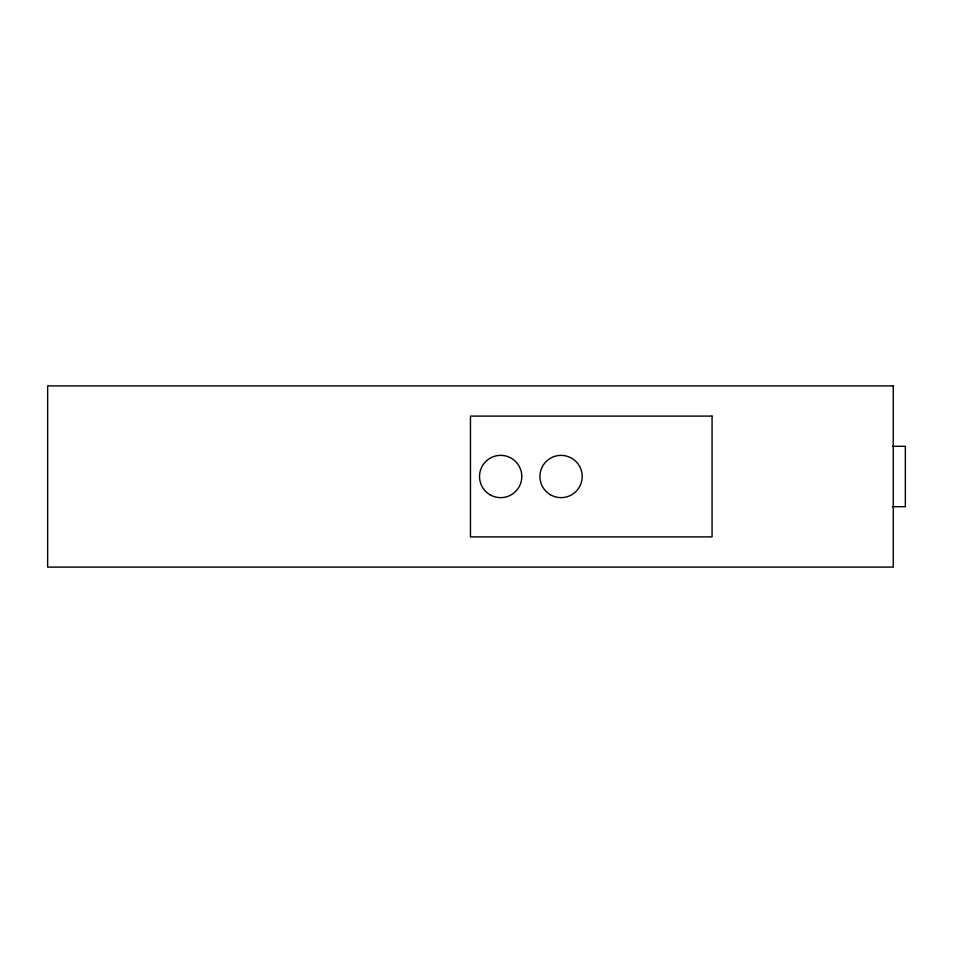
<?xml version="1.0" encoding="UTF-8"?>
<svg xmlns="http://www.w3.org/2000/svg" width="953" height="953" viewBox="0 0 953 953"><rect width="100%" height="100%" fill="white"/><g stroke="black" fill="none" stroke-linecap="round" stroke-linejoin="round"><path stroke-width="1.43" d="M892.401 446.302L905.35 446.302L905.35 506.698L892.401 506.698M893.271 385.894L47.65 385.894L47.65 567.106L893.271 567.106L893.271 385.894M712.07 416.104L470.46 416.104L470.46 536.896L712.07 536.896L712.07 416.104M490.092 494.81A21.145 21.145 0 0 0 521.803 476.5A21.145 21.145 0 0 0 490.092 458.19A21.145 21.145 0 0 0 490.092 494.81M550.298 494.69A21.145 21.145 0 0 0 582.2 476.726A21.145 21.145 0 0 0 550.691 458.083A21.145 21.145 0 0 0 550.298 494.69"/></g></svg>
